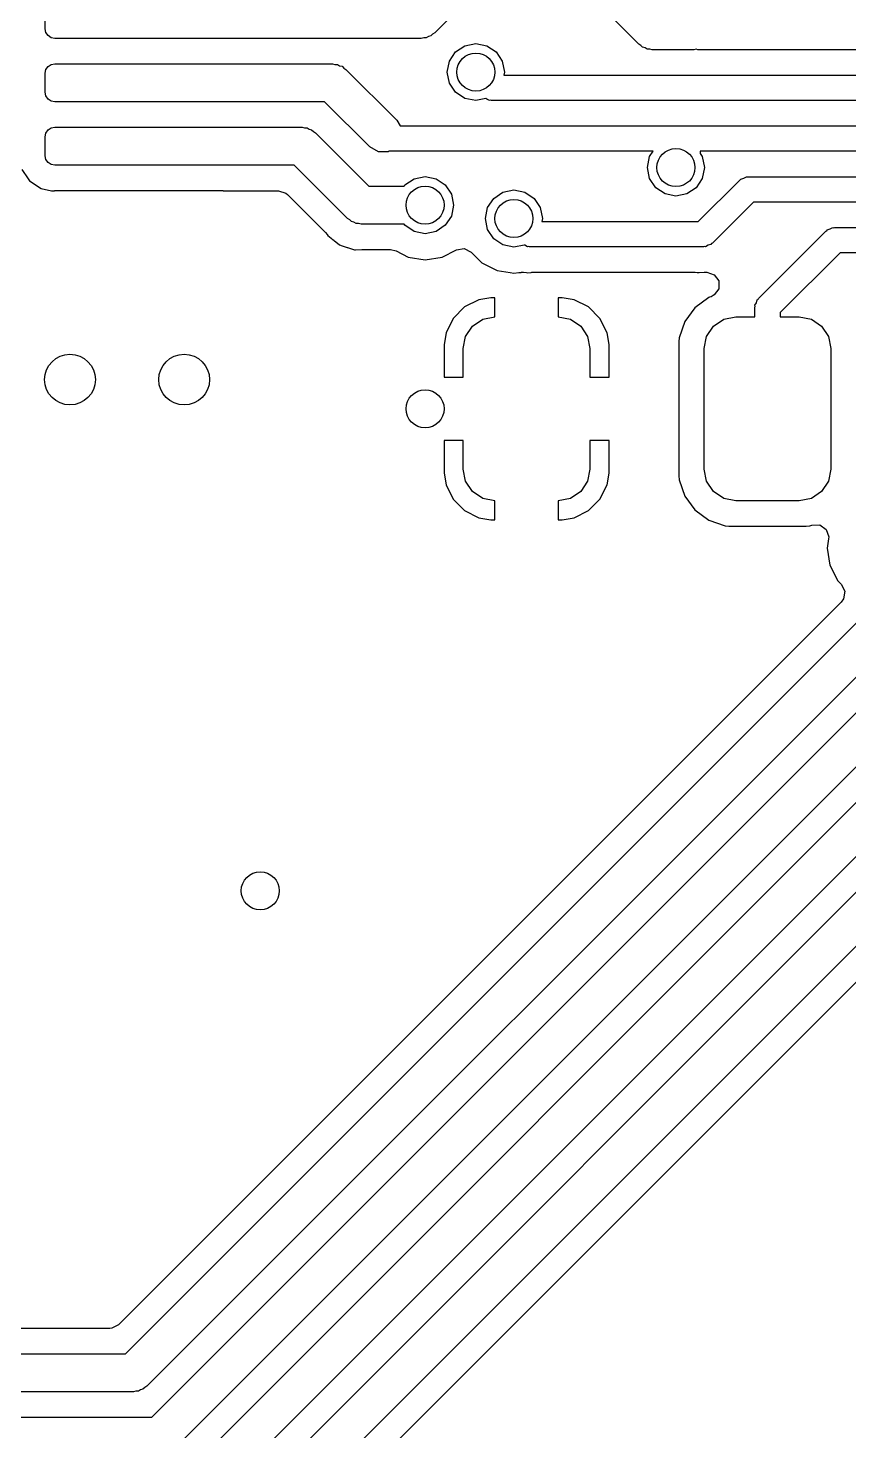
# Model space of a CAD drawing. Extents: x 0 to 2.79, y -2.39 to 0.
# Drawn here: x 1.283 to 1.5379, y -2.1668 to -1.7314 of the extents above; entities that cross this region are included whole.
import ezdxf

# ---------------------------------------------------------------- set-up
doc = ezdxf.new("R2010")
doc.units = 0
doc.header["$MEASUREMENT"] = 0
doc.layers.add('BLACK', color=7, linetype='CONTINUOUS')

msp = doc.modelspace()

# ---------------------------------------------------------------- linework, layer by layer
at = {"layer": 'BLACK', "linetype": 'CONTINUOUS'}
for p, q in [((1.4726, -1.73646), (1.43142, -1.69528)), ((1.28839, -1.73169), (1.28839, -1.72579)), ((1.41384, -1.72837), (1.40929, -1.73292)), ((1.28861, -1.73282), (1.28839, -1.73169)), ((1.28925, -1.73378), (1.28861, -1.73282)), ((1.40929, -1.73292), (1.40862, -1.7333)), ((1.29021, -1.73442), (1.28925, -1.73378)), ((1.29134, -1.73465), (1.29021, -1.73442)), ((1.31742, -1.73465), (1.29134, -1.73465)), ((1.40512, -1.73465), (1.31742, -1.73465)), ((1.40587, -1.73444), (1.40512, -1.73465)), ((1.40665, -1.73444), (1.40587, -1.73444)), ((1.40732, -1.73406), (1.40665, -1.73444)), ((1.40807, -1.73385), (1.40732, -1.73406)), ((1.40862, -1.7333), (1.40807, -1.73385)), ((1.41578, -1.73883), (1.41866, -1.73691)), ((1.41866, -1.73691), (1.42205, -1.73624)), ((1.42205, -1.73624), (1.42544, -1.73691)), ((1.42544, -1.73691), (1.42831, -1.73883)), ((1.47328, -1.73685), (1.4726, -1.73646)), ((1.47383, -1.7374), (1.47328, -1.73685)), ((1.41386, -1.74171), (1.41578, -1.73883)), ((1.42831, -1.73883), (1.43023, -1.74171)), ((1.47458, -1.7376), (1.47383, -1.7374)), ((1.47525, -1.73799), (1.47458, -1.7376)), ((1.47603, -1.73799), (1.47525, -1.73799)), ((1.47678, -1.73819), (1.47603, -1.73799)), ((1.48976, -1.73819), (1.47678, -1.73819)), ((1.49041, -1.73802), (1.48976, -1.73819)), ((1.49094, -1.73819), (1.49041, -1.73802)), ((1.64941, -1.73819), (1.49094, -1.73819)), ((1.28839, -1.74547), (1.28861, -1.74434)), ((1.28839, -1.75138), (1.28839, -1.74547)), ((1.28861, -1.74434), (1.28925, -1.74338)), ((1.28925, -1.74338), (1.29021, -1.74274)), ((1.29021, -1.74274), (1.29134, -1.74252)), ((1.29134, -1.74252), (1.3435, -1.74252)), ((1.3435, -1.74252), (1.37756, -1.74252)), ((1.37756, -1.74252), (1.37831, -1.74272)), ((1.37831, -1.74272), (1.37909, -1.74272)), ((1.37909, -1.74272), (1.37976, -1.74311)), ((1.37976, -1.74311), (1.38051, -1.74331)), ((1.38051, -1.74331), (1.38106, -1.74386)), ((1.38106, -1.74386), (1.38173, -1.74425)), ((1.38173, -1.74425), (1.39748, -1.76)), ((1.41319, -1.7451), (1.41386, -1.74171)), ((1.41386, -1.74849), (1.41319, -1.7451)), ((1.43023, -1.74171), (1.43091, -1.7451)), ((1.43091, -1.7451), (1.43071, -1.74606)), ((1.41578, -1.75136), (1.41386, -1.74849)), ((1.43071, -1.74606), (1.66467, -1.74606)), ((1.28861, -1.75251), (1.28839, -1.75138)), ((1.28925, -1.75347), (1.28861, -1.75251)), ((1.29021, -1.75411), (1.28925, -1.75347)), ((1.29134, -1.75433), (1.29021, -1.75411)), ((1.31742, -1.75433), (1.29134, -1.75433)), ((1.37511, -1.75433), (1.31742, -1.75433)), ((1.38913, -1.76835), (1.37511, -1.75433)), ((1.41866, -1.75328), (1.41578, -1.75136)), ((1.42205, -1.75396), (1.41866, -1.75328)), ((1.42513, -1.75334), (1.42205, -1.75396)), ((1.42551, -1.75347), (1.42513, -1.75334)), ((1.42633, -1.75389), (1.42551, -1.75347)), ((1.42665, -1.75384), (1.42633, -1.75389)), ((1.42695, -1.75394), (1.42665, -1.75384)), ((1.64941, -1.75394), (1.42695, -1.75394)), ((1.28861, -1.76403), (1.28925, -1.76307)), ((1.28925, -1.76307), (1.29021, -1.76243)), ((1.29021, -1.76243), (1.29134, -1.7622)), ((1.29134, -1.7622), (1.3435, -1.7622)), ((1.3435, -1.7622), (1.36811, -1.7622)), ((1.36811, -1.7622), (1.36886, -1.76241)), ((1.36886, -1.76241), (1.36964, -1.76241)), ((1.36964, -1.76241), (1.37031, -1.76279)), ((1.37031, -1.76279), (1.37106, -1.763)), ((1.37106, -1.763), (1.37161, -1.76355)), ((1.39748, -1.76), (1.39853, -1.76181)), ((1.39853, -1.76181), (1.4878, -1.76181)), ((1.4878, -1.76181), (1.66467, -1.76181)), ((1.28839, -1.76516), (1.28861, -1.76403)), ((1.28839, -1.77106), (1.28839, -1.76516)), ((1.37161, -1.76355), (1.37229, -1.76393)), ((1.37229, -1.76393), (1.38884, -1.78049)), ((1.28861, -1.77219), (1.28839, -1.77106)), ((1.39178, -1.76988), (1.38913, -1.76835)), ((1.39484, -1.76988), (1.39178, -1.76988)), ((1.39517, -1.76969), (1.39484, -1.76988)), ((1.4771, -1.76969), (1.39517, -1.76969)), ((1.47531, -1.77473), (1.47599, -1.77134)), ((1.47599, -1.77134), (1.4771, -1.76969)), ((1.64941, -1.76969), (1.49173, -1.76969)), ((1.49173, -1.76969), (1.49173, -1.77041)), ((1.49173, -1.77041), (1.49236, -1.77134)), ((1.49236, -1.77134), (1.49303, -1.77473)), ((1.28112, -1.7753), (1.28311, -1.77827)), ((1.28925, -1.77315), (1.28861, -1.77219)), ((1.29021, -1.77379), (1.28925, -1.77315)), ((1.29134, -1.77402), (1.29021, -1.77379)), ((1.31742, -1.77402), (1.29134, -1.77402)), ((1.36566, -1.77402), (1.31742, -1.77402)), ((1.38222, -1.79057), (1.36566, -1.77402)), ((1.47599, -1.77812), (1.47531, -1.77473)), ((1.49303, -1.77473), (1.49236, -1.77812)), ((1.28311, -1.77827), (1.28352, -1.77888)), ((1.28352, -1.77888), (1.28711, -1.78128)), ((1.38884, -1.78049), (1.3998, -1.78049)), ((1.3998, -1.78049), (1.40004, -1.78013)), ((1.40004, -1.78013), (1.40291, -1.77821)), ((1.40291, -1.77821), (1.4063, -1.77754)), ((1.4063, -1.77754), (1.40969, -1.77821)), ((1.40969, -1.77821), (1.41257, -1.78013)), ((1.41257, -1.78013), (1.41449, -1.78301)), ((1.47791, -1.781), (1.47599, -1.77812)), ((1.49236, -1.77812), (1.49044, -1.781)), ((1.4911, -1.79147), (1.50386, -1.77871)), ((1.50386, -1.77871), (1.50414, -1.77857)), ((1.50414, -1.77857), (1.50433, -1.77831)), ((1.50433, -1.77831), (1.5052, -1.77803)), ((1.5052, -1.77803), (1.50602, -1.77761)), ((1.50602, -1.77761), (1.50634, -1.77766)), ((1.50634, -1.77766), (1.50664, -1.77756)), ((1.50664, -1.77756), (1.66467, -1.77756)), ((1.28711, -1.78128), (1.29027, -1.78191)), ((1.29027, -1.78191), (1.29124, -1.78191)), ((1.29124, -1.78191), (1.29134, -1.78189)), ((1.29134, -1.78189), (1.3435, -1.78189)), ((1.3435, -1.78189), (1.3436, -1.78191)), ((1.3436, -1.78191), (1.36078, -1.78191)), ((1.36078, -1.78191), (1.36307, -1.78265)), ((1.36307, -1.78265), (1.36354, -1.78305)), ((1.36354, -1.78305), (1.36614, -1.78566)), ((1.41449, -1.78301), (1.41516, -1.7864)), ((1.42567, -1.78716), (1.42759, -1.78429)), ((1.42759, -1.78429), (1.43047, -1.78237)), ((1.43047, -1.78237), (1.43386, -1.78169)), ((1.43386, -1.78169), (1.43725, -1.78237)), ((1.43725, -1.78237), (1.44012, -1.78429)), ((1.44012, -1.78429), (1.44204, -1.78716)), ((1.48078, -1.78292), (1.47791, -1.781)), ((1.48417, -1.78359), (1.48078, -1.78292)), ((1.48756, -1.78292), (1.48417, -1.78359)), ((1.49044, -1.781), (1.48756, -1.78292)), ((1.36614, -1.78566), (1.37534, -1.79486)), ((1.41516, -1.7864), (1.41449, -1.78979)), ((1.425, -1.79055), (1.42567, -1.78716)), ((1.44204, -1.78716), (1.44272, -1.79055)), ((1.50827, -1.78543), (1.49552, -1.79819)), ((1.64941, -1.78543), (1.50827, -1.78543)), ((1.3829, -1.79096), (1.38222, -1.79057)), ((1.38344, -1.79151), (1.3829, -1.79096)), ((1.3842, -1.79171), (1.38344, -1.79151)), ((1.38487, -1.7921), (1.3842, -1.79171)), ((1.38565, -1.7921), (1.38487, -1.7921)), ((1.3864, -1.7923), (1.38565, -1.7921)), ((1.3998, -1.7923), (1.3864, -1.7923)), ((1.40004, -1.79266), (1.3998, -1.7923)), ((1.40291, -1.79458), (1.40004, -1.79266)), ((1.41257, -1.79266), (1.40969, -1.79458)), ((1.41449, -1.78979), (1.41257, -1.79266)), ((1.42567, -1.79394), (1.425, -1.79055)), ((1.44272, -1.79055), (1.44253, -1.79147)), ((1.44253, -1.79147), (1.4911, -1.79147)), ((1.53115, -1.79406), (1.53203, -1.79377)), ((1.53203, -1.79377), (1.53285, -1.79336)), ((1.53285, -1.79336), (1.53316, -1.79341)), ((1.53316, -1.79341), (1.53346, -1.79331)), ((1.53346, -1.79331), (1.66467, -1.79331)), ((1.37534, -1.79486), (1.37585, -1.79548)), ((1.37585, -1.79548), (1.3761, -1.79587)), ((1.3761, -1.79587), (1.37715, -1.79669)), ((1.37715, -1.79669), (1.37733, -1.79685)), ((1.37733, -1.79685), (1.37745, -1.79696)), ((1.37745, -1.79696), (1.37745, -1.79696)), ((1.37745, -1.79696), (1.37745, -1.79696)), ((1.37745, -1.79696), (1.37793, -1.79731)), ((1.37793, -1.79731), (1.37811, -1.79744)), ((1.37811, -1.79744), (1.37818, -1.79749)), ((1.37818, -1.79749), (1.37855, -1.79777)), ((1.37855, -1.79777), (1.37974, -1.7987)), ((1.4063, -1.79526), (1.40291, -1.79458)), ((1.40969, -1.79458), (1.4063, -1.79526)), ((1.42759, -1.79681), (1.42567, -1.79394)), ((1.43047, -1.79874), (1.42759, -1.79681)), ((1.49552, -1.79819), (1.49524, -1.79833)), ((1.50981, -1.81533), (1.53068, -1.79446)), ((1.53068, -1.79446), (1.53096, -1.79432)), ((1.53096, -1.79432), (1.53115, -1.79406)), ((1.37974, -1.7987), (1.37974, -1.7987)), ((1.37974, -1.7987), (1.37974, -1.7987)), ((1.37974, -1.7987), (1.37999, -1.79884)), ((1.37999, -1.79884), (1.38025, -1.79897)), ((1.38025, -1.79897), (1.38215, -1.79953)), ((1.38215, -1.79953), (1.38222, -1.79955)), ((1.38222, -1.79955), (1.38409, -1.8002)), ((1.38409, -1.8002), (1.3841, -1.8002)), ((1.3841, -1.8002), (1.38438, -1.80024)), ((1.38438, -1.80024), (1.38467, -1.80028)), ((1.38467, -1.80028), (1.38664, -1.8002)), ((1.38467, -1.80028), (1.38467, -1.80028)), ((1.38664, -1.8002), (1.38672, -1.8002)), ((1.38672, -1.8002), (1.39555, -1.8002)), ((1.39555, -1.8002), (1.39732, -1.80062)), ((1.39732, -1.80062), (1.40106, -1.80253)), ((1.40106, -1.80253), (1.4063, -1.80336)), ((1.4063, -1.80336), (1.41155, -1.80253)), ((1.41155, -1.80253), (1.41604, -1.80024)), ((1.41604, -1.80024), (1.41842, -1.79986)), ((1.41842, -1.79986), (1.42057, -1.80095)), ((1.42057, -1.80095), (1.42389, -1.80427)), ((1.43386, -1.79941), (1.43047, -1.79874)), ((1.437, -1.79878), (1.43386, -1.79941)), ((1.43727, -1.79887), (1.437, -1.79878)), ((1.43809, -1.79929), (1.43727, -1.79887)), ((1.43841, -1.79924), (1.43809, -1.79929)), ((1.43871, -1.79934), (1.43841, -1.79924)), ((1.49273, -1.79934), (1.43871, -1.79934)), ((1.49304, -1.79924), (1.49273, -1.79934)), ((1.49335, -1.79929), (1.49304, -1.79924)), ((1.49417, -1.79887), (1.49335, -1.79929)), ((1.49505, -1.79859), (1.49417, -1.79887)), ((1.49524, -1.79833), (1.49505, -1.79859)), ((1.5351, -1.80118), (1.51654, -1.81974)), ((1.64941, -1.80118), (1.5351, -1.80118)), ((1.42389, -1.80427), (1.42862, -1.80668)), ((1.42862, -1.80668), (1.43266, -1.80732)), ((1.43266, -1.80732), (1.43386, -1.80751)), ((1.43386, -1.80751), (1.43543, -1.80726)), ((1.43386, -1.80751), (1.43386, -1.80751)), ((1.43386, -1.80751), (1.43386, -1.80751)), ((1.43543, -1.80726), (1.43614, -1.80727)), ((1.43614, -1.80727), (1.43614, -1.80723)), ((1.43614, -1.80723), (1.4365, -1.80723)), ((1.4365, -1.80723), (1.43688, -1.80723)), ((1.43688, -1.80723), (1.43778, -1.80734)), ((1.43778, -1.80734), (1.43815, -1.80742)), ((1.43815, -1.80742), (1.43925, -1.80727)), ((1.43925, -1.80727), (1.4394, -1.80725)), ((1.4394, -1.80725), (1.43967, -1.80723)), ((1.43967, -1.80723), (1.49017, -1.80723)), ((1.49017, -1.80723), (1.49071, -1.80732)), ((1.49071, -1.80732), (1.49071, -1.80727)), ((1.49071, -1.80727), (1.49107, -1.80732)), ((1.49107, -1.80732), (1.49142, -1.80731)), ((1.49107, -1.80732), (1.49107, -1.80732)), ((1.49107, -1.80732), (1.49107, -1.80732)), ((1.49107, -1.80732), (1.49107, -1.80732)), ((1.49142, -1.80731), (1.49296, -1.80723)), ((1.49296, -1.80723), (1.49305, -1.80723)), ((1.49305, -1.80723), (1.49377, -1.80723)), ((1.49377, -1.80723), (1.49606, -1.80798)), ((1.49606, -1.80798), (1.49747, -1.80993)), ((1.49747, -1.80993), (1.49747, -1.81233)), ((1.42671, -1.81516), (1.42303, -1.81574)), ((1.42795, -1.81516), (1.42671, -1.81516)), ((1.42671, -1.81516), (1.42671, -1.81516)), ((1.42795, -1.82106), (1.42795, -1.81516)), ((1.44764, -1.81516), (1.44764, -1.82106)), ((1.44888, -1.81516), (1.44764, -1.81516)), ((1.44764, -1.81516), (1.44764, -1.81516)), ((1.45256, -1.81574), (1.44888, -1.81516)), ((1.49437, -1.81505), (1.49007, -1.81822)), ((1.49463, -1.81496), (1.49437, -1.81505)), ((1.49506, -1.81481), (1.49463, -1.81496)), ((1.49606, -1.81428), (1.49506, -1.81481)), ((1.49747, -1.81233), (1.49606, -1.81428)), ((1.50941, -1.8158), (1.50967, -1.81561)), ((1.50967, -1.81561), (1.50981, -1.81533)), ((1.41858, -1.81801), (1.41505, -1.82153)), ((1.42303, -1.81574), (1.41858, -1.81801)), ((1.42303, -1.81574), (1.42303, -1.81574)), ((1.45701, -1.81801), (1.45256, -1.81574)), ((1.45256, -1.81574), (1.45256, -1.81574)), ((1.46054, -1.82153), (1.45701, -1.81801)), ((1.49007, -1.81822), (1.4869, -1.82252)), ((1.49007, -1.81822), (1.49007, -1.81822)), ((1.50866, -1.81811), (1.50876, -1.81781)), ((1.50866, -1.82106), (1.50866, -1.81811)), ((1.50871, -1.81749), (1.50913, -1.81667)), ((1.50876, -1.81781), (1.50871, -1.81749)), ((1.50913, -1.81667), (1.50941, -1.8158)), ((1.51654, -1.81974), (1.51654, -1.82106)), ((1.41505, -1.82153), (1.41279, -1.82598)), ((1.41886, -1.82714), (1.42099, -1.82395)), ((1.42099, -1.82395), (1.42419, -1.82181)), ((1.42419, -1.82181), (1.42795, -1.82106)), ((1.44764, -1.82106), (1.4514, -1.82181)), ((1.4514, -1.82181), (1.4546, -1.82395)), ((1.4546, -1.82395), (1.45673, -1.82714)), ((1.4628, -1.82598), (1.46054, -1.82153)), ((1.4869, -1.82252), (1.48513, -1.82757)), ((1.49366, -1.82714), (1.4958, -1.82395)), ((1.4958, -1.82395), (1.49899, -1.82181)), ((1.49899, -1.82181), (1.50276, -1.82106)), ((1.50276, -1.82106), (1.50866, -1.82106)), ((1.51654, -1.82106), (1.52244, -1.82106)), ((1.52244, -1.82106), (1.52621, -1.82181)), ((1.52621, -1.82181), (1.5294, -1.82395)), ((1.5294, -1.82395), (1.53153, -1.82714)), ((1.41279, -1.82598), (1.4122, -1.82967)), ((1.41279, -1.82598), (1.41279, -1.82598)), ((1.41811, -1.83091), (1.41886, -1.82714)), ((1.45673, -1.82714), (1.45748, -1.83091)), ((1.46339, -1.82967), (1.4628, -1.82598)), ((1.4628, -1.82598), (1.4628, -1.82598)), ((1.48513, -1.82757), (1.48502, -1.82877)), ((1.48513, -1.82757), (1.48513, -1.82757)), ((1.49291, -1.83091), (1.49366, -1.82714)), ((1.53153, -1.82714), (1.53228, -1.83091)), ((1.4122, -1.82967), (1.4122, -1.83976)), ((1.41811, -1.83976), (1.41811, -1.83091)), ((1.45748, -1.83091), (1.45748, -1.83976)), ((1.46339, -1.83976), (1.46339, -1.82967)), ((1.46339, -1.82967), (1.46339, -1.82967)), ((1.48502, -1.82877), (1.48502, -1.87044)), ((1.49291, -1.86831), (1.49291, -1.83091)), ((1.53228, -1.83091), (1.53228, -1.86831)), ((1.4122, -1.83976), (1.4122, -1.83976)), ((1.4122, -1.83976), (1.41811, -1.83976)), ((1.45748, -1.83976), (1.46339, -1.83976)), ((1.46339, -1.83976), (1.46339, -1.83976)), ((1.41811, -1.85945), (1.4122, -1.85945)), ((1.4122, -1.85945), (1.4122, -1.85945)), ((1.4122, -1.85945), (1.4122, -1.86955)), ((1.41811, -1.86831), (1.41811, -1.85945)), ((1.46339, -1.85945), (1.45748, -1.85945)), ((1.45748, -1.85945), (1.45748, -1.86831)), ((1.46339, -1.86955), (1.46339, -1.85945)), ((1.46339, -1.85945), (1.46339, -1.85945)), ((1.4122, -1.86955), (1.41279, -1.87323)), ((1.41886, -1.87207), (1.41811, -1.86831)), ((1.42099, -1.87527), (1.41886, -1.87207)), ((1.45673, -1.87207), (1.4546, -1.87527)), ((1.45748, -1.86831), (1.45673, -1.87207)), ((1.4628, -1.87323), (1.46339, -1.86955)), ((1.48502, -1.87044), (1.48513, -1.87164)), ((1.48513, -1.87164), (1.48513, -1.87164)), ((1.48513, -1.87164), (1.4869, -1.87669)), ((1.49366, -1.87207), (1.49291, -1.86831)), ((1.4958, -1.87527), (1.49366, -1.87207)), ((1.53153, -1.87207), (1.5294, -1.87527)), ((1.53228, -1.86831), (1.53153, -1.87207)), ((1.41279, -1.87323), (1.41279, -1.87323)), ((1.41279, -1.87323), (1.41505, -1.87768)), ((1.42419, -1.8774), (1.42099, -1.87527)), ((1.4546, -1.87527), (1.4514, -1.8774)), ((1.46054, -1.87768), (1.4628, -1.87323)), ((1.4628, -1.87323), (1.4628, -1.87323)), ((1.49899, -1.8774), (1.4958, -1.87527)), ((1.5294, -1.87527), (1.52621, -1.8774)), ((1.41505, -1.87768), (1.41858, -1.88121)), ((1.42795, -1.87815), (1.42419, -1.8774)), ((1.42795, -1.88406), (1.42795, -1.87815)), ((1.4514, -1.8774), (1.44764, -1.87815)), ((1.44764, -1.87815), (1.44764, -1.88406)), ((1.45701, -1.88121), (1.46054, -1.87768)), ((1.4869, -1.87669), (1.49007, -1.88099)), ((1.50276, -1.87815), (1.49899, -1.8774)), ((1.52244, -1.87815), (1.50276, -1.87815)), ((1.52621, -1.8774), (1.52244, -1.87815)), ((1.41858, -1.88121), (1.42303, -1.88347)), ((1.42303, -1.88347), (1.42303, -1.88347)), ((1.42303, -1.88347), (1.42671, -1.88406)), ((1.42671, -1.88406), (1.42795, -1.88406)), ((1.42795, -1.88406), (1.42795, -1.88406)), ((1.44764, -1.88406), (1.44888, -1.88406)), ((1.44764, -1.88406), (1.44764, -1.88406)), ((1.44888, -1.88406), (1.45256, -1.88347)), ((1.44888, -1.88406), (1.44888, -1.88406)), ((1.45256, -1.88347), (1.45701, -1.88121)), ((1.45256, -1.88347), (1.45256, -1.88347)), ((1.49007, -1.88099), (1.49007, -1.88099)), ((1.49007, -1.88099), (1.49007, -1.88099)), ((1.49007, -1.88099), (1.49007, -1.88099)), ((1.49007, -1.88099), (1.49007, -1.88099)), ((1.49007, -1.88099), (1.49437, -1.88417)), ((1.49437, -1.88417), (1.49437, -1.88417)), ((1.49437, -1.88417), (1.49437, -1.88417)), ((1.49437, -1.88417), (1.49942, -1.88593)), ((1.49942, -1.88593), (1.50062, -1.88604)), ((1.50062, -1.88604), (1.50062, -1.88604)), ((1.50062, -1.88604), (1.50062, -1.88604)), ((1.50062, -1.88604), (1.52458, -1.88604)), ((1.52458, -1.88604), (1.52578, -1.88593)), ((1.52458, -1.88604), (1.52458, -1.88604)), ((1.52578, -1.88593), (1.52639, -1.88571)), ((1.52639, -1.88571), (1.5288, -1.88566)), ((1.5288, -1.88566), (1.53078, -1.88703)), ((1.53078, -1.88703), (1.53158, -1.88931)), ((1.53158, -1.88931), (1.53153, -1.89)), ((1.53153, -1.89), (1.53107, -1.89291)), ((1.53107, -1.89291), (1.53107, -1.89291)), ((1.53107, -1.89291), (1.5319, -1.89815)), ((1.5319, -1.89815), (1.5319, -1.89815)), ((1.5319, -1.89815), (1.53428, -1.90283)), ((1.53428, -1.90283), (1.53431, -1.90288)), ((1.53431, -1.90288), (1.53495, -1.90352)), ((1.53495, -1.90352), (1.53548, -1.90406)), ((1.53548, -1.90406), (1.53658, -1.9062)), ((1.53658, -1.9062), (1.5362, -1.90858)), ((1.53548, -1.90957), (1.31117, -2.13388)), ((1.3133, -2.14291), (1.54484, -1.91138)), ((1.5362, -1.90858), (1.53548, -1.90957)), ((1.55146, -1.92146), (1.31992, -2.15299)), ((1.32146, -2.1626), (1.55299, -1.93106)), ((1.55962, -1.94114), (1.32808, -2.17268)), ((1.32961, -2.18228), (1.55812, -1.95378)), ((1.56474, -1.96386), (1.33623, -2.19236)), ((1.33776, -2.20197), (1.5598, -1.97993)), ((1.56438, -1.99205), (1.34439, -2.21205)), ((1.3502, -2.2174), (1.56051, -2.00709)), ((1.30842, -2.13502), (1.14201, -2.13502)), ((1.30903, -2.13497), (1.30842, -2.13502)), ((1.31117, -2.13388), (1.30903, -2.13497)), ((0.92927, -2.14291), (1.3133, -2.14291)), ((1.31575, -2.15472), (0.926824, -2.15472)), ((1.3165, -2.15452), (1.31575, -2.15472)), ((1.31728, -2.15452), (1.3165, -2.15452)), ((1.31795, -2.15413), (1.31728, -2.15452)), ((1.3187, -2.15393), (1.31795, -2.15413)), ((1.31925, -2.15338), (1.3187, -2.15393)), ((1.31992, -2.15299), (1.31925, -2.15338)), ((0.921116, -2.1626), (1.32146, -2.1626))]:
    msp.add_line(p, q, dxfattribs=at)
at = {"layer": 'BLACK'}
for centre, radius in [((1.42205, -1.7451), 0.005906), ((1.48417, -1.77473), 0.005906), ((1.4063, -1.7864), 0.005906), ((1.43386, -1.79055), 0.005906), ((1.29606, -1.84055), 0.007874), ((1.3315, -1.84055), 0.007874), ((1.4063, -1.84961), 0.005906), ((1.35512, -1.99921), 0.005906)]:
    msp.add_circle(centre, radius, dxfattribs=at)

doc.saveas('drawing.dxf')
